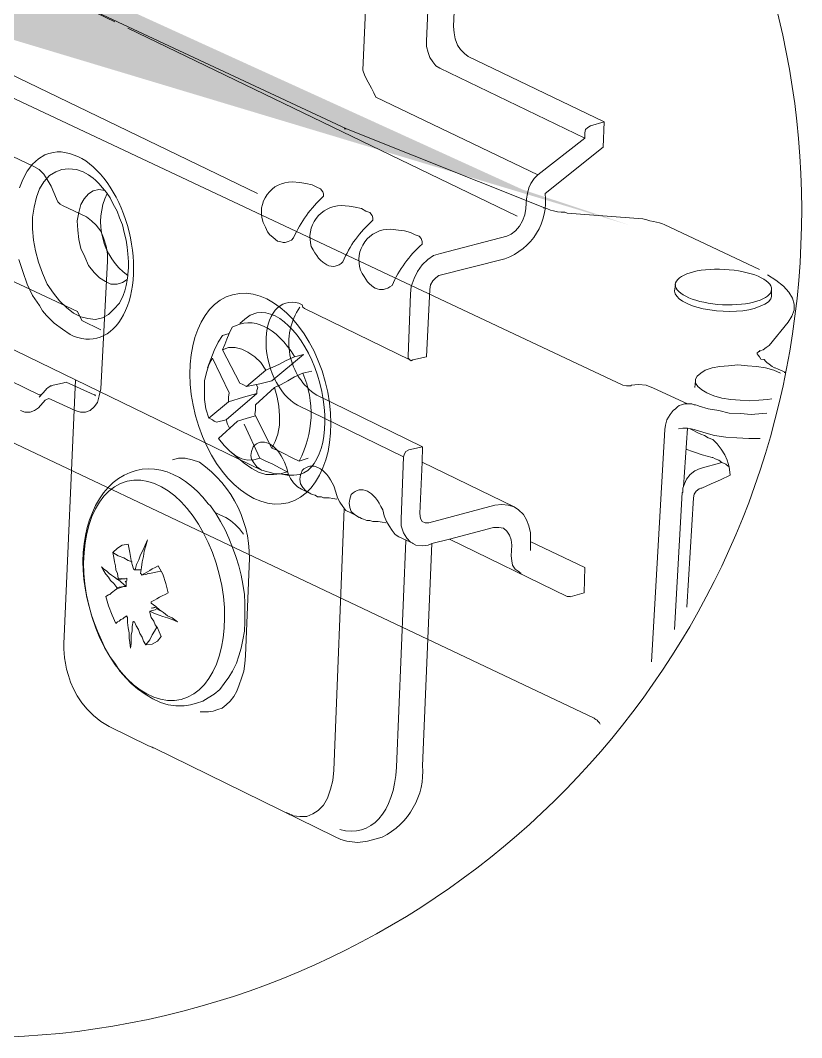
# Model space of a CAD drawing. Header units: metres. Extents: x -11.5 to 7.4, y -3.8 to 5.9.
# Drawn here: x 7.0174 to 7.0997, y -0.5099 to -0.4027 of the extents above; entities that cross this region are included whole.
import ezdxf

# ---------------------------------------------------------------- set-up
doc = ezdxf.new("R2010")
doc.units = ezdxf.units.M
doc.header["$MEASUREMENT"] = 0
doc.layers.add('PDF13_Geometry_Num_Penna__1_Num_Penna__255', color=255, linetype='Continuous', lineweight=18)
doc.layers.add('PDF13_Geometry_Num_Penna__7_Num_Penna__7', color=7, linetype='Continuous', lineweight=18)

msp = doc.modelspace()

# ---------------------------------------------------------------- hatches: boundary and pattern name
at = {"layer": 'PDF13_Geometry_Num_Penna__1_Num_Penna__255', "linetype": 'Continuous', "lineweight": 18}
msp.add_hatch(color=255, dxfattribs=at).paths.add_polyline_path([(7.081834065111334, -0.4243435840558156), (7.070306990880891, -0.4205180155645447), (6.999816530231994, -0.388401176429249), (6.97933978790299, -0.3935203620114986)])

# ---------------------------------------------------------------- linework, layer by layer
at = {"layer": 'PDF13_Geometry_Num_Penna__7_Num_Penna__7', "color": 7, "linetype": 'Continuous', "lineweight": 18, "flags": 128}
for points in [[(7.064603036319243, -0.4064978107316017), (7.064186572697361, -0.4061845416354943), (7.063776251606773, -0.405775449051168), (7.063455611473112, -0.4052926460912873), (7.063211138727523, -0.4046304812175574), (7.063114086733044, -0.4040051715316038), (7.063047747395046, -0.4033282645827629), (7.064088660748499, -0.3797007722506898, 0.2618593769057354), (7.057297478147424, -0.365609805457213), (7.038281429760655, -0.3564672618759541)], [(7.061597495756015, -0.4077245970820771), (7.061179803627873, -0.4074801243364883), (7.060867763038026, -0.4070624322083471), (7.060547122904365, -0.4065955998298358), (7.060355475927922, -0.4060869982385116), (7.060205598164295, -0.4054567745275213), (7.060205598164295, -0.4048830621044566), (7.061277469875483, -0.3797673572899409, 0.2767769410688973), (7.055266388749022, -0.3673139893400306), (7.036266310943626, -0.3581689887462529)], [(7.054856804762192, -0.4107977054895642), (7.05463444512927, -0.4103210450609804), (7.054388743877421, -0.4098235000259871), (7.054060732706207, -0.4091895907962204), (7.053711836928581, -0.4085212833911935), (7.053495619826956, -0.4079561705119437), (7.054700784467272, -0.3801844351649519, 0.2646934567821916), (7.050423125672598, -0.3712040544099127), (7.0312965117225, -0.3620541397910966)], [(7.078923365231319, -0.4133934163647117), (7.078826313236839, -0.4160494468971869), (7.072697049808241, -0.4209225626757114, -0.3551689249277151), (7.068447646657534, -0.4278107972712677), (7.061493072723977, -0.4295823032970905)], [(7.028230897203192, -0.4316804691372447), (7.028388146004376, -0.4311964376711055), (7.02854293779304, -0.4306239537542993), (7.028632618749965, -0.4300576123687909), (7.028698958087961, -0.4295821804464639, -0.3569715047368601), (7.026520079386577, -0.4209226855263379), (7.026452511542317, -0.4208256335318579), (7.026034819414177, -0.4203502016095326), (7.025641697411221, -0.4198809122185017), (7.025313686240002, -0.4195246454033228), (7.025061842456859, -0.4193084283016963)], [(7.051382957612939, -0.4281310688530509, -0.1134394877329569), (7.054535796076655, -0.423764711906462), (7.054535796076655, -0.4235177821483553), (7.05447805628247, -0.423259795833915), (7.054223755486806, -0.422939155700254), (7.053815891408741, -0.4227900150403814), (7.05333063143634, -0.4225295717134232), (7.05266846656261, -0.4223735514184996), (7.052045613889174, -0.4222764994240196), (7.051218829176708, -0.4222175311235761, 0.5034483804000381), (7.048057636870434, -0.4265095634414804)], [(7.056567131176307, -0.4306237080530479, -0.1051966314089921), (7.059729306287586, -0.4262637393390074), (7.059729306287586, -0.4260106670496038), (7.059624883255552, -0.4256973979534981), (7.059409894660186, -0.4254381831327976), (7.058998713615217, -0.4252824085391262), (7.058524510199151, -0.4250367072872789), (7.057862345325422, -0.4248720874485405), (7.057229664601914, -0.4248069766168001), (7.056404108395705, -0.4247086961160615, 0.5260630087656578), (7.053250901380117, -0.4290176818203433)], [(7.046851612275736, -0.4329077468902263, 0.415349361159359), (7.048622258347178, -0.4422064336170344), (7.059788151737406, -0.4476450308266875), (7.058337900098374, -0.4479571942671603), (7.058027088014786, -0.4481218141058987), (7.057862468176047, -0.4483662868514866), (7.057765416181567, -0.4486869269851486), (7.046606893828896, -0.4432483297754954)], [(7.042085622243018, -0.4442275721147348), (7.04390749702547, -0.4477865547477515), (7.044542634761497, -0.4480322559995988), (7.045175315485004, -0.448344296589446), (7.045956645465882, -0.448743561123699), (7.046768688103239, -0.4491415971516926, 0.2284390906073975), (7.047158738840547, -0.4398661291931836), (7.046290184915264, -0.4402666222336951), (7.045578879791167, -0.4406671152742083), (7.044865117654545, -0.4410762078585337), (7.044165360489284, -0.4413886170002588), (7.042172723336797, -0.4432018922388963)], [(7.033408805384635, -0.4489994589774984), (7.034048857145699, -0.4488434386825748), (7.034776132851169, -0.4488434386825748), (7.035507094075419, -0.4489994589774984), (7.036266310943626, -0.4492586737981981, -0.2629518137357025), (7.041517806649997, -0.460196187874832), (7.041101343028116, -0.4696520005521974), (7.041042374727672, -0.4704775567584072), (7.040937951695634, -0.4712650292705796), (7.040691021937528, -0.4719947619885669), (7.04046129126705, -0.4727232662002967), (7.040215590015203, -0.4733854310740266), (7.039896178387801, -0.473957914990832), (7.039488314309732, -0.4744272043818611), (7.039076764712888, -0.4748362969661883), (7.038661529597267, -0.4751630796311463), (7.038192240206236, -0.4753203284323284), (7.037716808283911, -0.475476348727252), (7.037210663705105, -0.4755648011779163), (7.036726632238961, -0.4755648011779163), (7.036324910692194, -0.4755648011779163)], [(7.031452163465545, -0.479367519452766), (7.050490324964978, -0.4886970416866827), (7.051152489838708, -0.4890176818203447), (7.051791313093512, -0.4891724736090071), (7.052358882985281, -0.4892609260596732), (7.052930138395828, -0.4893297224101909), (7.053495251275079, -0.4892609260596732), (7.053971911703663, -0.4891724736090071), (7.055517863980288, -0.4887641181284366, 0.3068160273001993), (7.059788151737406, -0.481234603265559), (7.060770956744797, -0.4578303305207889)]]:
    msp.add_lwpolyline(points, format="xyb", dxfattribs=at)
for points in [[(7.000876239731214, -0.3900791931287433), (7.027337036048969, -0.4028556582248335)], [(7.042387466230913, -0.4209393932114631), (6.989798798791652, -0.3955215987077993)], [(7.080878901494774, -0.4411341933539692), (6.996323272683847, -0.4013355045796505), (6.996959638926132, -0.4015468076562403), (6.997659887493898, -0.401694228407349), (6.998538269469256, -0.4018613052586053), (6.999339255550279, -0.4019473006967518), (7.000197981425488, -0.4019473006967518), (7.00100019601277, -0.4018613052586053), (7.001699216074279, -0.401694228407349), (7.002265557459786, -0.4014804683182414), (7.002732389838298, -0.4012359955726525), (7.002967034533814, -0.4009927513333231), (7.003046887440664, -0.4006794822372175), (7.002898238183294, -0.4003674416473695), (7.002588654605965, -0.4000664576138568), (7.002100937621048, -0.3998109283119353)], [(7.051752492295721, -0.4141334685352769), (7.025531254698516, -0.4018619195117354)], [(7.028698712386714, -0.4035147518329154), (7.06975907708927, -0.4233207297443728)], [(7.06460279061799, -0.4064981792834779), (7.078923488081944, -0.4133937849165896), (7.077472622189781, -0.413802877500915)], [(7.061597495756015, -0.4077244742314514), (7.076893627189804, -0.4150979687994054), (7.076893627189804, -0.4145328559201555)], [(7.054857664716575, -0.4107983197426934), (7.07193635873252, -0.4189580583165622), (7.076893381488551, -0.415098091650032)], [(7.077473113592287, -0.4138023860984124), (7.077218812796623, -0.4139657774308914), (7.076959597975923, -0.4141819945325169), (7.076893258637924, -0.4145321188164006)], [(7.051517233347075, -0.4141334685352769), (7.051663425591926, -0.4141334685352769), (7.051751878042591, -0.4141334685352769)], [(7.075021260800098, -0.4230099176607851), (7.074784159092065, -0.4229202367038614), (7.074383666051553, -0.4229202367038614), (7.074004057617445, -0.4228624969096764), (7.07359496503312, -0.4227568453713824), (7.073282924443271, -0.422695420058421), (7.072961055803351, -0.4225516848260895), (7.072647786707245, -0.4224534043253501), (7.051752123743842, -0.4141339599377805)], [(7.018808254194829, -0.418094295565691), (7.012799630080888, -0.4152453895505142)], [(7.017280483810838, -0.4203497102070282), (7.017630608094722, -0.419472556737932), (7.018104811510788, -0.4185782041812054), (7.018671152896296, -0.4178496999694765), (7.019311204657358, -0.4172845870902266), (7.019973369531089, -0.4168754945059003), (7.020381233609157, -0.4167121031734213), (7.020865265075297, -0.4166150511789413), (7.021266986622068, -0.4165622254097938), (7.021677307712656, -0.4165622254097938), (7.022569203256863, -0.4167121031734213), (7.023447585232219, -0.4170229152570082)], [(7.020625829205372, -0.4201613801974871), (7.02022656467112, -0.4194586746172027), (7.019844499224497, -0.4188935617379519), (7.019358010745837, -0.4183960167029603), (7.018808868447957, -0.4180938041631874)], [(7.024019823447773, -0.4186461405773416), (7.023292547742304, -0.4184164099068637), (7.022471905561131, -0.4183255004436806), (7.021743401349401, -0.4184164099068637), (7.021111949132154, -0.4186461405773416), (7.020449784258423, -0.419055233161667), (7.019876071835357, -0.4197173980353988), (7.019400639913032, -0.4204471307533861), (7.01907999977937, -0.4213328837662971), (7.018835527033781, -0.422373428567874), (7.018670907195045, -0.4234225729132639), (7.018670907195045, -0.4246572217037992), (7.018767959189525, -0.4258476442690027), (7.018997689860003, -0.4269852410650579), (7.01931095895611, -0.4281916342116308), (7.019718823034175, -0.4293366020452432), (7.020226196119243, -0.4304754273475577), (7.020866247880306, -0.4314484043048754), (7.021528412754035, -0.4322457048671211), (7.02224954592821, -0.4329668380412954), (7.022978050139937, -0.4335319509205453), (7.023775350702183, -0.4339484145424271), (7.024497712382617, -0.4341044348373506), (7.025313440538749, -0.4342088578693861), (7.026035802219186, -0.4340466950431665), (7.026683225017804, -0.4336953422530234), (7.027240966859496, -0.4331314578800329), (7.02782082181386, -0.4324914061189684), (7.028231142904444, -0.4316805919878712)], [(7.025062456709989, -0.4193084283016963), (7.024584567775145, -0.4189583040178144), (7.024019454895896, -0.4186462634279673)], [(7.070731931195962, -0.421487675554963), (7.070828983190443, -0.4209225626757114), (7.07099237452292, -0.4203500787589061), (7.071208591624547, -0.4198807893678769), (7.07155748740217, -0.4193672737515142), (7.071935867330017, -0.4189581811671887)], [(7.021189713578362, -0.4214889040612215), (7.020625829205372, -0.4201608887949835)], [(7.026304107986201, -0.4206106449364908), (7.025641943112472, -0.4205123644357514), (7.025062088158112, -0.4206622421993789), (7.024585427729527, -0.4209890248643378), (7.024117366844758, -0.4214877984055878), (7.023774613598428, -0.4221131080915406), (7.023543654421692, -0.4229386642977495), (7.023358149976545, -0.4238317883482177), (7.023447830933472, -0.4248072223180532), (7.023543654421692, -0.4257875703129255), (7.023774613598428, -0.4267408911700956), (7.024183706182757, -0.4276180446391926), (7.024585427729527, -0.4285394243336222), (7.025156683140073, -0.4292691570516105), (7.025724253031843, -0.4298342699308604), (7.026364304792905, -0.4302151068712243), (7.026928189165895, -0.4304755501981834), (7.027590354039626, -0.4304755501981834), (7.028165294968952, -0.430310930359445), (7.028633355853721, -0.4299976612633394)], [(7.028698712386714, -0.4295827946995949), (7.028698712386714, -0.4294329169359665), (7.02879576438119, -0.4287560099871257), (7.02879576438119, -0.428130700301173), (7.028698712386714, -0.4273051440949649), (7.028632373048714, -0.4265766398832351), (7.02854269209179, -0.4258469071652469), (7.028319103952606, -0.4250373215404082), (7.028164312163941, -0.4242387924719022), (7.027820330411355, -0.4235176592977297), (7.027590599740877, -0.4227903835922602), (7.02718273566281, -0.422060650874271), (7.02686209552915, -0.421392343469245), (7.02652057078908, -0.4209230540782158)], [(7.021824359911884, -0.4221997177828172), (7.021581115672557, -0.4220559825504866), (7.021346470977042, -0.4218311659050462), (7.021189222175858, -0.4214884126587171)], [(7.024362945245977, -0.4234107792531754), (7.02182485131439, -0.4221994720815658)], [(7.070664731903582, -0.4225290803109196), (7.070732299747839, -0.4214873070030833)], [(7.026565656968794, -0.428083157108941), (7.026565656968794, -0.4272833995341756), (7.026419464723944, -0.4265032980595578), (7.026165163928283, -0.4256040314777962), (7.025865408401026, -0.4248914978474367), (7.025383833947405, -0.4242772447178167), (7.024898573975006, -0.4238202403893796), (7.024362945245977, -0.4234111478050533)], [(7.070665223306085, -0.4225292031615453), (7.070576770855421, -0.4231913680352752), (7.070315099022201, -0.4238314197963389), (7.070003058432356, -0.4243965326755896), (7.069595194354287, -0.4248719645979149), (7.069127133469518, -0.4252220888817977), (7.068649244534672, -0.4254383059834241), (7.061656586907082, -0.4272454386907647)], [(7.072500243105512, -0.4224534043253501), (7.072578867506103, -0.4224534043253501), (7.072647663856619, -0.4224534043253501)], [(7.085251769524538, -0.4241907578771658), (7.085084692673282, -0.4241305610704638), (7.08476405253962, -0.4240236810259095), (7.084452011949773, -0.4239659412317263), (7.084130143309851, -0.4238787172873204), (7.083749306369487, -0.423819748986876), (7.083417609679493, -0.4237214684861366), (7.083009745601425, -0.423623187985398), (7.075020769397591, -0.4230101633620373)], [(7.021970920708613, -0.468384550644541), (7.023194512942815, -0.4405846825042126), (6.989039581923441, -0.4239801919043336)], [(7.095299599368232, -0.428951096781093), (7.085251646673914, -0.424190635026541)], [(7.061656095504578, -0.4272456843920178), (7.060934962330405, -0.4274705010374573), (7.060355107376045, -0.4278783651155251), (7.059729797690091, -0.428443477994775), (7.059245766223953, -0.4291719822065048), (7.058903012977622, -0.4298943438869376), (7.058584829856482, -0.430721128599405), (7.058524633049778, -0.4315172006553922)], [(7.025865039849149, -0.435292154688784), (7.023883459252996, -0.4343253202627615), (7.02339328525556, -0.4333695423930735), (7.011756873968045, -0.4279235741458658)], [(7.022629400063565, -0.4358092329732974), (7.021840699045134, -0.435251491131603), (7.020948803500925, -0.4346175819018354), (7.02013676086357, -0.4337944827081452), (7.019719068735428, -0.4333165937733003), (7.019400885614285, -0.4327502523877911), (7.018671152896296, -0.4316802234359933), (7.018104811510788, -0.4304762873019392), (7.017630608094722, -0.4291728421608854), (7.01721291596658, -0.4278779965636481)], [(7.025865039849149, -0.4415349320957347), (7.026565288416915, -0.4280827885570631)], [(7.077877415002202, -0.4762132067815434), (6.978356122941218, -0.4290975347271946)], [(7.061492949873353, -0.4295827946995949), (7.061179680777245, -0.4298346384827374), (7.060867640187398, -0.4301552786164002), (7.060613339391738, -0.4305717422382811), (7.060547000053736, -0.4310410316293121)], [(7.096157465289059, -0.4295066273115209), (7.097035847264415, -0.4300631406469568), (7.09783560483918, -0.4306872218266502), (7.098383518630801, -0.4313309591064911), (7.098771726608719, -0.4319550402861854), (7.098937574953718, -0.4325975490597678), (7.098937574953718, -0.4332228587457205), (7.098693102208129, -0.4338653675193029), (7.098303665723948, -0.4344919057115151)], [(7.08642892422214, -0.4305221105854082), (7.086352756834069, -0.4312321872032481)], [(7.05843507494348, -0.438471283186443), (7.058271683611002, -0.438307891853964), (7.058271683611002, -0.4380929032585978), (7.058524755900402, -0.4315167092528887)], [(7.060205598164295, -0.4381601025509774), (7.060547122904365, -0.4310409087786855)], [(7.096566557873386, -0.4317896833436912), (7.096479333928979, -0.4320427556330957), (7.096255745789799, -0.4323547962229419), (7.095844196192953, -0.4325968119560128), (7.095374906801922, -0.4328130290576384), (7.094743454584671, -0.4330587303094866)], [(7.096566557873386, -0.4310872234646581), (7.096566557873386, -0.4317899290449443)], [(7.047104807415765, -0.4326551660033262), (7.047172375260025, -0.432908238292729), (7.047334538086243, -0.4330642585876525)], [(7.047335152339373, -0.4330637671851489), (7.058434706391601, -0.4384716517383209)], [(7.040506377446766, -0.4346395721638752), (7.041060433769683, -0.4341788823166608), (7.041616947105119, -0.4337697897323336), (7.042328252229218, -0.4335253169867448)], [(7.039712148150167, -0.4350390823993795), (7.039382908472691, -0.4356803626667025), (7.039160548839769, -0.4363056723526553), (7.038925904144252, -0.4368609571818309), (7.038681431398665, -0.4374174705172669)], [(7.098303051470822, -0.4344911686077593), (7.096332527431001, -0.4369580091763128), (7.096011887297339, -0.4371754547841968), (7.095699846707491, -0.4374174705172669), (7.095445545911831, -0.4374838098552667)], [(7.037813000324009, -0.437484055556518), (7.038224549920853, -0.4366179586437546), (7.038681554249292, -0.4359041965071366)], [(7.039383399875193, -0.4356802398160777), (7.038681922801169, -0.4359050564615172)], [(7.038681554249292, -0.4374168562641376), (7.0393142349728, -0.4371748405310676), (7.040016940553082, -0.4371748405310676), (7.040740530739775, -0.4373308608259912), (7.041374439969543, -0.43767238556606), (7.042085745093642, -0.4381330754132744), (7.042720882829672, -0.4387546995804499), (7.043274939152585, -0.4395544571552144)], [(7.037655382970948, -0.4382850416375428), (7.037265946486768, -0.4389988037741599), (7.037022702247439, -0.4398071608927392), (7.036779458008112, -0.4406671152742083), (7.036779458008112, -0.4416216646376361), (7.036779458008112, -0.4426548384016566), (7.036952677390666, -0.4436130732838635), (7.037265946486768, -0.4446253624414771), (7.039313866420922, -0.4428894830971712)], [(7.037100343843026, -0.4393099844096255), (7.037812877473383, -0.4374844241083959)], [(7.037655751522825, -0.4382855330400464), (7.039383031323316, -0.4419341966299868)], [(7.040506377446766, -0.440918836206726), (7.038682045651795, -0.4374163648616349)], [(7.04121755972024, -0.4412827197607117), (7.043275307704466, -0.4395542114539621), (7.043987841334824, -0.4392532274204486), (7.04469054691511, -0.4389387298180836), (7.045400623532949, -0.4385382367775712), (7.046290062064637, -0.4381328297120231)], [(7.046289816363387, -0.4381325840107708), (7.047224709626667, -0.4378967108089968), (7.043907742726722, -0.4406669924235818)], [(7.058434829242227, -0.4384714060370696), (7.058584707005854, -0.4385696865378081), (7.058748098338334, -0.4384714060370696), (7.06020510676179, -0.4381605939534809)], [(7.095933754299251, -0.4385994163892812), (7.095777734004326, -0.4384421675880992), (7.095446037314332, -0.4383831992876557), (7.095299845069482, -0.4381325840107708), (7.09514382477456, -0.4379839347534027), (7.09506520037397, -0.4378168579021464), (7.09506520037397, -0.4377308624639991), (7.09514382477456, -0.437673122669815), (7.095211392618818, -0.4375834417128903)], [(7.095210901216314, -0.4375830731610133), (7.095299353666979, -0.4375830731610133), (7.095375521055052, -0.4374835641540145)], [(7.095299599368232, -0.437484055556518), (7.095299599368232, -0.4375835645635169)], [(7.013344841158737, -0.4392535959723265), (7.019358379297715, -0.4421491852253538)], [(7.09659051374544, -0.4425666316522436), (7.096156851035929, -0.4426550841029089), (7.095210901216314, -0.4427152809096118), (7.094273550940514, -0.4428037333602761), (7.093242834189013, -0.4427152809096118), (7.092293198850619, -0.4426550841029089), (7.091338649487193, -0.4424892357579111), (7.090472552574427, -0.4422459915185817), (7.089758790437807, -0.4419339509287354), (7.089202277102373, -0.4416206818326298), (7.088801784061863, -0.4412828426113382), (7.088568367872607, -0.440919204758603), (7.088568367872607, -0.4405187117180906), (7.08872561667379, -0.4401796439905414), (7.0891261097143, -0.4398663748944349), (7.089584342548997, -0.4395543343045878), (7.090315303773245, -0.439309861558999), (7.091105233297936, -0.439162440807892), (7.092041355067476, -0.4390875019260774), (7.09300450397472, -0.4389990494754121), (7.094032763713702, -0.4390875019260774), (7.094986084570873, -0.439162440807892), (7.095934491403005, -0.439309861558999), (7.096791988771956, -0.4395543343045878), (7.097514350452387, -0.4398663748944349)], [(7.095934245701754, -0.4385991706880299), (7.096079209440344, -0.4387539624766941), (7.096332281729747, -0.43893823841558), (7.096645550825855, -0.4391630550610213), (7.096881424027631, -0.43931047581213)], [(7.096880809774499, -0.4393099844096255), (7.096966805212645, -0.4393099844096255), (7.097278845802492, -0.43946600470455), (7.097748135193521, -0.4396515091496944), (7.09805894727711, -0.4398075294446171)], [(7.02319439009219, -0.440584559653586), (7.042803807002169, -0.4500858270625443), (7.042328375079842, -0.4497357027786615), (7.041979479302219, -0.4493266101943343), (7.041763262200595, -0.4489470017602288), (7.041666210206113, -0.4485305381383471), (7.041763262200595, -0.4481214455540199), (7.041918053989257, -0.4476447851254353)], [(7.048112551100221, -0.4396520005521989), (7.04715923024305, -0.4398657606413057)], [(7.09805894727711, -0.4398072837433658), (7.097982779889037, -0.4398072837433658), (7.097905383994703, -0.4398072837433658)], [(7.019357765044585, -0.4424028717678867), (7.020077669712499, -0.4416215417870104)], [(7.020077669712499, -0.4416212960857591), (7.020153837100573, -0.4415353006476117), (7.020301257851679, -0.4413891084027624), (7.020476934246751, -0.441282228358209), (7.020555558647345, -0.4412208030452467), (7.020714035954787, -0.4412208030452467), (7.020860228199634, -0.4411335791008399)], [(7.021824359911884, -0.440918836206726), (7.020859982498381, -0.4411338248020931)], [(7.025149434953143, -0.4421489395241025), (7.022615026540333, -0.4409794015653068), (7.022215762006082, -0.4408233812703832), (7.021823868509383, -0.440919204758603)], [(7.023170434220136, -0.4438167596216456), (7.023728176061828, -0.4439838364729018), (7.024263804790856, -0.4439838364729018), (7.024749064763256, -0.4438167596216456), (7.02514955780377, -0.4434162665811332), (7.025531623250394, -0.4429592622526961), (7.025706071139204, -0.4422455001160781), (7.025864548446647, -0.4415354234982383)], [(7.041217805421493, -0.4412823512088346), (7.040828368937312, -0.4410759621572824), (7.04050650029739, -0.4409187133560994)], [(7.04390749702547, -0.4406668695729552), (7.042643364084711, -0.4409789101628023), (7.041218296823995, -0.4412823512088346)], [(7.042250733484261, -0.4410759621572824), (7.042409210791702, -0.4413880027471295)], [(7.042409087941074, -0.4413884941496322), (7.042329235034225, -0.4416907066894051), (7.042329235034225, -0.4420039757855116)], [(7.04416548333991, -0.4413884941496322), (7.044455410817092, -0.4424032403197646), (7.044623716174607, -0.4433577896831933), (7.044691284018866, -0.4443835924096593), (7.044691284018866, -0.4453381417730879), (7.044542634761497, -0.4462951481490354), (7.044233051184168, -0.447074021117392), (7.04390749702547, -0.4477865547477515)], [(7.080879024345402, -0.4411335791008399), (7.081280745892172, -0.4412208030452467), (7.081672639388868, -0.4412208030452467)], [(7.081672025135742, -0.4412205573439945), (7.081756792067628, -0.4412205573439945), (7.081756792067628, -0.4411333333995886)], [(7.08769784833731, -0.4431144225932382), (7.084130266160479, -0.4414461110931915), (7.083340336635787, -0.4411340705033444), (7.082549178604838, -0.4410763307091603), (7.081756792067628, -0.4411340705033444)], [(7.088567999320729, -0.4406668695729552), (7.088490603426397, -0.4413880027471295)], [(7.019288231590313, -0.443514424231247), (7.019989708664337, -0.4427146666564825)], [(7.019357765044585, -0.4421491852253538), (7.01944376048273, -0.4421491852253538), (7.019523613389582, -0.4421491852253538)], [(7.019990077216214, -0.4427147895071073), (7.020154697054952, -0.4426545927004053), (7.02040162681306, -0.442547712655851), (7.020626443458502, -0.4426545927004053)], [(7.020625829205372, -0.4426548384016566), (7.023170065668257, -0.4438170053228969)], [(7.025150049206273, -0.4421491852253538), (7.025226216594344, -0.4421491852253538), (7.025298698463642, -0.4422462372198339)], [(7.042328743631721, -0.4420039757855116), (7.039080573082291, -0.4447840854501708)], [(7.039383399875193, -0.4419344423312381), (7.03931337501842, -0.4424025032160088), (7.03931337501842, -0.4428889916946686)], [(7.039313866420922, -0.4428893602465465), (7.040906010532897, -0.4424028717678867), (7.042328620781095, -0.4420036072336337)], [(7.017385398245377, -0.4438167596216456), (7.01786574419274, -0.4439838364729018), (7.018419800515657, -0.4439838364729018), (7.018889089906686, -0.4438167596216456), (7.019288354440938, -0.4435145470818727)], [(7.042085130840514, -0.4442270807122313), (7.042172354784919, -0.4437590198274615), (7.042172354784919, -0.4432025064920255)], [(7.085321671530689, -0.4458057112553533), (7.085399067425021, -0.4453388788768438), (7.085544031163613, -0.4447835940476663), (7.08588678440994, -0.4442270807122313), (7.086187768443454, -0.4438167596216456), (7.086428555670263, -0.4436128275826121), (7.086666885884556, -0.4434162665811332), (7.08682290617948, -0.4432725313488017), (7.087064921912551, -0.4432025064920255), (7.087379419514916, -0.4431140540413603), (7.087697602636057, -0.4431140540413603)], [(7.087698216889187, -0.4431142997426125), (7.087932861584703, -0.4431142997426125), (7.088168734786475, -0.4431142997426125), (7.088410750519547, -0.4432015236870184), (7.088567999320729, -0.4432015236870184), (7.088801415509984, -0.4432715485437946), (7.088948836261093, -0.4433575439819419)], [(7.08894834485859, -0.4433572982806897), (7.089902894222018, -0.4436128275826121), (7.091025748942961, -0.4438167596216456), (7.092117891007428, -0.4440710604173077), (7.09330831357263, -0.4441275717052324), (7.094431168293573, -0.4442270807122313), (7.095619133846261, -0.4441275717052324), (7.096083509212251, -0.4441030015800482)], [(7.038046907915769, -0.4450267154363701), (7.037813491726512, -0.4449407199982227), (7.03765624292533, -0.4447834711970415), (7.037412998686001, -0.4446851906963012), (7.037265577934891, -0.4446249938895992)], [(7.039081064484796, -0.4447837168982929), (7.038046662214516, -0.4450269611376214)], [(7.039470992371479, -0.4457477257599178), (7.039237576182224, -0.4452514092311848), (7.039081555887298, -0.444783348346415)], [(7.042172723336797, -0.4443842066627886), (7.041285741817626, -0.4446249938895992), (7.040270995647495, -0.4449407199982227)], [(7.038289292200718, -0.4467644375400646), (7.040270872796869, -0.4449413342513537)], [(7.040983774979107, -0.4452510406793069), (7.042643486935338, -0.4488309079187305)], [(7.083903606755648, -0.4703058115833656), (7.085321302978809, -0.4458057112553533)], [(7.087698216889187, -0.4456516565704449), (7.08722278496686, -0.4456516565704449), (7.086746124538276, -0.4457474800586665)], [(7.087302392172459, -0.4518368170338372), (7.087697971187934, -0.4456512880185679)], [(7.087698339739811, -0.4456522708235742), (7.088089004730252, -0.4457480943117957), (7.088410873370171, -0.4458058341059798), (7.089436676096637, -0.4461203317083449), (7.090538646211176, -0.4464483428795614), (7.091738896826453, -0.4466055916807443), (7.092909663291508, -0.446674388031262), (7.094176253244784, -0.4467640689881867), (7.095375275353799, -0.4467640689881867)], [(7.088004606350243, -0.4457476029092913), (7.088411241922049, -0.4459539919608444), (7.088725739524415, -0.4461198403058413), (7.089126232564928, -0.4462955167009133), (7.089504612492771, -0.4464490799833172), (7.089903877027027, -0.4466738966287584), (7.090392822518202, -0.4468508015300889), (7.090851055352898, -0.4473188624148587), (7.091262604949746, -0.4478753757502947), (7.091659412471479, -0.4484884003736553), (7.091895285673251, -0.449055970265424), (7.092117645306175, -0.4497586758457084), (7.0922073262631, -0.4506260012647312)], [(7.042642995532834, -0.4488302936656012), (7.042005400784291, -0.4489875424667842), (7.0413751770733, -0.4490563388173019), (7.040740039337274, -0.4489003185223774), (7.040106130107507, -0.4485870494262718), (7.039470992371479, -0.4480882758850209), (7.038857967748118, -0.4474764797679196), (7.03828916935009, -0.446763946137561)], [(7.039470992371479, -0.4480882758850209), (7.040983283576603, -0.4493573228508145)], [(7.069436962748098, -0.4539398968990298), (7.059729306287586, -0.4492592880513273), (7.059788274588032, -0.4476450308266875)], [(7.087532245693565, -0.4478753757502947), (7.088334460280846, -0.4481775882900676), (7.089269353544129, -0.4484884003736553), (7.090314812370739, -0.4487439296755769), (7.090392208265072, -0.4487439296755769), (7.090625624454329, -0.4488999499704995), (7.091026117494842, -0.449055970265424), (7.091338158084689, -0.4492992145047525)], [(7.040983529277854, -0.4493575685520677), (7.041774687308804, -0.4499226814313175), (7.042484763926645, -0.4503145749280151), (7.043275921957596, -0.4505664187111593), (7.044057251938471, -0.4505664187111593), (7.04479926971905, -0.450480423273012), (7.045501975299338, -0.4502568351338292), (7.044691161168236, -0.449857570599578), (7.043988455587954, -0.4494447924964735), (7.043275921957596, -0.4491413514504412), (7.042643241234087, -0.4488305393668535)], [(7.047714146520351, -0.4488302936656012), (7.046768196700734, -0.449141105749189)], [(7.057542196594264, -0.4552410078781897), (7.057765784733446, -0.4486869269851486)], [(7.044738950061724, -0.450464329841016), (7.044426909471875, -0.450464329841016), (7.044166466144917, -0.450464329841016), (7.043950249043291, -0.4503979905030162), (7.043601353265668, -0.450300938508537), (7.043288084169561, -0.4502345991705381), (7.042968672542161, -0.450137547176058), (7.042804052703422, -0.4500859499131691)], [(7.047014757906966, -0.4521008230289487), (7.046606893828896, -0.4518563502833599), (7.046189201700754, -0.4514386581552179), (7.045877161110907, -0.4509632262328935), (7.045616717783949, -0.4504644526916417), (7.045465611514061, -0.4498931972810949), (7.045235880843585, -0.4492592880513273)], [(7.047104807415765, -0.4501380385785616), (7.046920531476879, -0.4506134705008868), (7.046851735126365, -0.451031162629028), (7.046920531476879, -0.4515348501953165), (7.047172375260025, -0.4519156871356804), (7.047485644356131, -0.4522645829133047), (7.047997931466234, -0.4525778520094113)], [(7.059477339653819, -0.4546615214757068), (7.059729183436962, -0.4492597794538318)], [(7.087379665216167, -0.4515234250871067), (7.087611852899164, -0.4510258800521134), (7.088003746395861, -0.4505664187111593), (7.088490234874518, -0.4501671541769063), (7.089044291197435, -0.4499226814313175), (7.091337912383436, -0.4492986002516233)], [(7.091338158084689, -0.4492988459528746), (7.091738651125199, -0.449445038197724), (7.092040863664971, -0.4496993389933879)], [(7.04556426056668, -0.4505543793498177), (7.045149025451055, -0.4505543793498177), (7.044738704360471, -0.450464698392893)], [(7.046846821101326, -0.450566910113662), (7.0462116833653, -0.4506258784141064), (7.045501606747457, -0.4506258784141064), (7.044798901167173, -0.4504809146755147)], [(7.08894834485859, -0.452050822824198), (7.089126478266179, -0.45198079796742), (7.089202645654252, -0.45198079796742), (7.090216163318125, -0.4515225651327244), (7.091173169694072, -0.4511245291047308), (7.092206343458091, -0.4506257555634798)], [(7.047997317213103, -0.4525782205612883), (7.047014512205713, -0.4521003316264443)], [(7.0522082681179, -0.4546015703702553), (7.051695981007796, -0.454347269574594), (7.051382711911691, -0.4539394054965271), (7.051062071778027, -0.4534541455241268), (7.05080039994481, -0.4529934556769124), (7.0506529791937, -0.4524148292288102), (7.050423248523222, -0.4517526643550802)], [(7.087143914865017, -0.452450455910328), (7.087222539265611, -0.452450455910328), (7.087222539265611, -0.4523914876098845), (7.087222539265611, -0.4522944356154044), (7.087222539265611, -0.4522366958212203), (7.087222539265611, -0.4521470148642956), (7.087222539265611, -0.452051191376075), (7.087222539265611, -0.4519811665192988)], [(7.087379173813664, -0.4515230565352288), (7.087223153518741, -0.4519812893699244)], [(7.088334091728969, -0.4530155687895787), (7.088410259117042, -0.4526064762052506), (7.088636304268741, -0.4522944356154044), (7.08894834485859, -0.452051191376075)], [(7.049925334936352, -0.4529939470794151), (7.049612065840247, -0.4529939470794151), (7.049350394007032, -0.4529939470794151), (7.049134176905405, -0.452896895084935), (7.048720170296042, -0.452896895084935), (7.048474469044193, -0.4527335037524569), (7.048147686379233, -0.4526438227955323), (7.047997808615607, -0.4525787119637927)], [(7.050742291598748, -0.4531427191874098), (7.050339341545717, -0.4530616377743), (7.049925334936352, -0.4529940699300417)], [(7.052261093887045, -0.4526441913474102), (7.052111216123418, -0.4531429648886611), (7.05204487678542, -0.4535606570168023), (7.052111216123418, -0.454034860432869), (7.052261093887045, -0.4544451815234547), (7.052609989664671, -0.4547645931508573), (7.053086650093256, -0.4550766337407044)], [(7.086336540551448, -0.4668758221075686), (7.087143669163765, -0.4524507016115802)], [(7.087653867813229, -0.4645165986873252), (7.088334460280846, -0.4530153230883256)], [(7.037166314629145, -0.45362736490668), (7.037426757956103, -0.4538423535020453), (7.037991870835354, -0.4546691382145136), (7.038469759770198, -0.4554959229269828), (7.038967304805189, -0.456370619383561), (7.039376397389516, -0.4572649719402868), (7.039754777317363, -0.458239177403863), (7.040104901601245, -0.4591912697547746), (7.040416942191092, -0.4601740747621657), (7.04067861402431, -0.4611482802257427), (7.040833405812975, -0.4621003725766526), (7.040996797145453, -0.4631802295785254), (7.041056993952157, -0.4641237223856205), (7.041056993952157, -0.4651065273930124), (7.041056993952157, -0.4660881038941449), (7.040996797145453, -0.4670647663702399), (7.040833405812975, -0.4679566619144477), (7.04074495336231, -0.4685131752498828)], [(7.046129496296553, -0.4865174258815408), (7.046851857976989, -0.4865837652195388), (7.047580362188716, -0.4865837652195388), (7.048213042912225, -0.4863233218925807), (7.048785526829032, -0.4859437134584752), (7.04935063970828, -0.4853786005792253), (7.049760960798867, -0.4846500963674965), (7.050080372426271, -0.4837262596605481), (7.05033958724697, -0.482782766853453), (7.050423125672598, -0.4817102808891365), (7.051531238318431, -0.4541843696446186)], [(7.055579534994504, -0.4542806845353429), (7.055741697820723, -0.4549133652588511), (7.055994770110125, -0.4554858491756564), (7.056256441943345, -0.4559625096042419), (7.056567254026932, -0.4564686541830483), (7.056880523123038, -0.4568777467673746), (7.05729698674492, -0.4571087059441119)], [(7.0694374541506, -0.4539398968990298), (7.068798630895797, -0.4537826480978469), (7.068136466022066, -0.4537163087598479), (7.067407961810339, -0.4537826480978469), (7.060450930864263, -0.4556426065743358)], [(7.071142252286547, -0.4575096903871279), (7.071142252286547, -0.4566915052184743), (7.07099237452292, -0.4559630010067455), (7.070731931195962, -0.4553229492456818), (7.070419890606116, -0.454763978897728), (7.069907603496013, -0.4542811759378464), (7.069437085598723, -0.4539396511977776)], [(7.040895076827189, -0.4568486311690307), (7.040484755736603, -0.4562835182897818), (7.040016694851833, -0.4558068578611962), (7.039538805916989, -0.4553965367706097), (7.039032661338181, -0.4550783536494674), (7.038468776965191, -0.4548314238913598), (7.037925777198605, -0.4545709805644016)], [(7.053182473581476, -0.4550772479938336), (7.0522082681179, -0.4546018160715084)], [(7.055116388134769, -0.4554863405781608), (7.054788376963554, -0.4554863405781608), (7.05453530467415, -0.4554863405781608), (7.054223264084303, -0.4553892885836808), (7.053913680506975, -0.4553892885836808), (7.053561099210572, -0.4552406393263126), (7.053331368540094, -0.4551742999883137), (7.053182719282729, -0.4550772479938336)], [(7.05592744796712, -0.4556423608730835), (7.055518355382794, -0.4555833925726409), (7.055116633836022, -0.4554863405781608)], [(7.060355598778548, -0.4579841395044459), (7.059729060586335, -0.4580824200051845), (7.059066895712606, -0.4579841395044459), (7.058525124452283, -0.4576745559271176), (7.058107432324141, -0.457255635292718), (7.05776590758407, -0.4566917509197257), (7.05754231944489, -0.4559620182017383), (7.05754231944489, -0.4552408850275649)], [(7.060450316611137, -0.4556423608730835), (7.060042452533068, -0.4556423608730835), (7.059729183436962, -0.4554863405781608), (7.059574391648297, -0.4551742999883137), (7.059477339653819, -0.4546620128782113)], [(7.067258698299842, -0.4561492425556457), (7.062638286258842, -0.4573544071959592)], [(7.069178239329903, -0.4579841395044459), (7.069126642067014, -0.4574214836377148), (7.068962022228275, -0.4569448232091293), (7.068648753132168, -0.4565271310809873), (7.068299857354544, -0.4562163189974004), (7.067823196925961, -0.4561487511531421), (7.067259312552968, -0.4561487511531421)], [(7.030054123342532, -0.4609993852671233), (7.030143804299454, -0.4603384488996527), (7.030210143637456, -0.4597573654390317), (7.030367392438638, -0.4591922525597818), (7.030454616383043, -0.458618540136718), (7.030618007715521, -0.4580534272574672), (7.030781399047999, -0.4574281175715136), (7.030551668377521, -0.4579870879194683), (7.030307195631933, -0.4585522007987182), (7.030054123342532, -0.4590276327210434), (7.029889503503794, -0.4595423768436646), (7.029645030758205, -0.4600178087659899), (7.029481639425724, -0.4605829216452415)], [(7.057037157671092, -0.4813911149629861), (7.058027333716037, -0.4575101817896323)], [(7.058835567983991, -0.457829961968911), (7.057297478147424, -0.4571088287947385)], [(7.062638654810719, -0.4573542843453335), (7.060770096790415, -0.4578297162676597)], [(7.075040056945863, -0.4634237195191071), (7.062638286258842, -0.4573548985984637)], [(7.076893627189804, -0.4603595792073119), (7.071141760884043, -0.4576064966803557)], [(7.071142252286547, -0.4576068652322327), (7.071142252286547, -0.4575098132377535)], [(7.071142252286547, -0.4585588347325178), (7.071142252286547, -0.4576067423816079)], [(7.028752152408989, -0.4578900359249873), (7.028118243179224, -0.4579870879194683), (7.027614555612933, -0.45830649954687), (7.02713912369061, -0.4587831599754564), (7.027233718672569, -0.459280705010447), (7.027302515023086, -0.4597561369327732), (7.027398338511308, -0.4601738290609143), (7.027457306811751, -0.4605829216452415), (7.027614555612933, -0.4609993852671233), (7.027710379101153, -0.4614748171894485)], [(7.02713912369061, -0.4587831599754564), (7.027710379101153, -0.4591320557530789), (7.028276720486664, -0.4593482728547045), (7.028752152408989, -0.4596087161816644), (7.029168616030873, -0.4597561369327732)], [(7.028752520960868, -0.4578902816262396), (7.028849572955345, -0.4584025687363429), (7.028917140799606, -0.4587834056767068), (7.029003136237749, -0.4591912697547746), (7.029063333044455, -0.4596089618829158), (7.02916898458275, -0.460018054467243), (7.029325004877672, -0.4604873438582722), (7.029413457328339, -0.4605831673464928), (7.029482253678854, -0.4605831673464928)], [(7.060770711043546, -0.457829961968911), (7.060355475927922, -0.4579835252513167)], [(7.069126642067014, -0.4591239476117686), (7.069178239329903, -0.4579838938031946)], [(7.070166818316713, -0.460992997034575), (7.069854777726865, -0.4607399247451713), (7.069526766555649, -0.4605151080997301), (7.069272465759985, -0.4600986444778483), (7.069177870778022, -0.4596367261243737), (7.069126273515137, -0.4591244390142721)], [(7.027613818509177, -0.4616245721024494), (7.027301777919329, -0.4613788708506021), (7.026982366291929, -0.4611479116738648), (7.026735436533823, -0.4609992624164976), (7.026505705863345, -0.4607461901270939), (7.02615681008572, -0.4604869753063943), (7.025940592984092, -0.4602707582047678), (7.02615681008572, -0.460649138132613), (7.026409882375123, -0.4610594592231996), (7.026669097195821, -0.4613788708506021), (7.026885314297447, -0.4617216240969295), (7.027234210075072, -0.4620422642305915), (7.027547479171178, -0.4624501283086593)], [(7.02948213082823, -0.4605832901971176), (7.030054614745033, -0.4605832901971176)], [(7.030144418552585, -0.4605832901971176), (7.030054737595661, -0.4605832901971176)], [(7.030144418552585, -0.4611477888232391), (7.030455230636173, -0.460999139565871), (7.030782013301129, -0.4608001215518751), (7.031030171565495, -0.4606490152819882), (7.031282015348639, -0.4604868524557686), (7.031595284444748, -0.4603382031984005), (7.031922067109704, -0.460173583359663)], [(7.031855236369202, -0.460799875850622), (7.031350320296653, -0.4608956993388436), (7.030781521898627, -0.4610001223708782)], [(7.032235459056437, -0.4607459444258417), (7.031854622116072, -0.4607999987012485)], [(7.031922435661581, -0.460173583359663), (7.032390496546352, -0.4610593363725739), (7.032733249792679, -0.4620421413799658), (7.032964208969418, -0.4630151183372826)], [(7.0768931357873, -0.4603599477591889), (7.076810825867931, -0.4630073787478501), (7.075352588938214, -0.4634238423697319)], [(7.028439743267263, -0.4615571271088177), (7.027614187061056, -0.4616246949530751), (7.027710010549276, -0.4615571271088177), (7.027710010549276, -0.4614748171894485)], [(7.0277101333999, -0.4614746943388228), (7.028439866117891, -0.461557004258192)], [(7.0277101333999, -0.4616246949530751), (7.028536918112369, -0.4623531991648058)], [(7.028603994554123, -0.4614746943388228), (7.028439374715385, -0.461557004258192)], [(7.028439620416638, -0.461788454837432), (7.028536672411116, -0.461937104094801)], [(7.028536795261745, -0.4618772758399752), (7.028439743267263, -0.4617888233893099)], [(7.028603994554123, -0.4614751857413264), (7.028603994554123, -0.4615574956606956), (7.028603994554123, -0.4617208869931746), (7.028536426709866, -0.4618769072880982)], [(7.028536795261745, -0.4619372269454258), (7.028536795261745, -0.4621006182779057), (7.028536795261745, -0.4623536905673085)], [(7.030054369043782, -0.4609996309683746), (7.030144050000708, -0.4610585992688181), (7.030144050000708, -0.4611482802257427)], [(7.030872677063064, -0.4609999995202534), (7.03071665676814, -0.461058967820696), (7.030144172851331, -0.4611474202713612)], [(7.030872677063064, -0.4609996309683746), (7.03078176759988, -0.4609996309683746)], [(7.026409636673872, -0.4633942353688836), (7.02666885149457, -0.4632394435802203), (7.026818729258199, -0.4631804752797768), (7.026982120590676, -0.4630158554410384), (7.027139369391859, -0.4629286314966325), (7.027302760724339, -0.4627627831516357), (7.027547233469928, -0.4625993918191567)], [(7.027546987768675, -0.4624501283086593), (7.028276720486664, -0.4623530763141792)], [(7.028276720486664, -0.462353813417935), (7.027546987768675, -0.4625995146697823), (7.027546987768675, -0.4625184332566734), (7.027546987768675, -0.4624496369061548)], [(7.028276474785411, -0.4623535677166819), (7.028536918112369, -0.4623535677166819)], [(7.032963717566911, -0.4630157325904136), (7.032650448470807, -0.4631803524291502), (7.032323665805851, -0.4633437437616301), (7.032069365010186, -0.4634923930189974), (7.0317585529266, -0.4636557843514764), (7.031512851674751, -0.4638044336088445), (7.031186069009795, -0.4639678249413235)], [(7.0274570611105, -0.4662519866291275), (7.027049197032429, -0.4653588625786593), (7.026668360092069, -0.4643846571150831), (7.026409145271369, -0.4633944810701367)], [(7.031030048714872, -0.4649500156955844), (7.031512851674751, -0.4651944884411741), (7.032012853722261, -0.4653591082799124), (7.032390005143847, -0.4655237281186508), (7.032894921216394, -0.4656711488697578), (7.033380181188793, -0.4658357687084962), (7.033937923030491, -0.4660876124916404), (7.033380181188793, -0.4656711488697578), (7.032894921216394, -0.4654266761241708), (7.032487057138328, -0.4651060359905088), (7.032069365010186, -0.4647939954006617), (7.03166027242586, -0.4644659842294443), (7.031186069009795, -0.4641244594893763)], [(7.031185700457916, -0.4639683163438271), (7.031185700457916, -0.4640653683383071), (7.031185700457916, -0.4641243366387497)], [(7.075353203191343, -0.4634237195191071), (7.075188583352604, -0.4634237195191071), (7.075039934095237, -0.4634237195191071)], [(7.040745076212936, -0.468513420951135), (7.040678736874938, -0.4688414321223515), (7.040417065041719, -0.469659617291005), (7.04017259229613, -0.4704483183094377), (7.039754900167988, -0.4712738745156457), (7.039376520240145, -0.4719053267328954), (7.038876518192632, -0.4725674916066254), (7.038402314776565, -0.4732075433676881), (7.0378286023535, -0.4737075454151984), (7.037166437479769, -0.4740846968367851), (7.036630808750743, -0.4744360496269282), (7.035968643877013, -0.4746584092598507), (7.035328592115949, -0.4748144295547743), (7.034666427242218, -0.4749114815492534), (7.033773303191753, -0.4749114815492534), (7.032963717566911, -0.4748144295547743), (7.032172559535963, -0.4745908414155924), (7.031350688848532, -0.4741805203250058), (7.030552159780026, -0.4737075454151984), (7.029726603573819, -0.4731424325359486), (7.029063210193829, -0.4725674916066254), (7.028536181008613, -0.472003607233634), (7.027872787628624, -0.4712738745156457), (7.027398584212557, -0.4705441417976575), (7.026818729258199, -0.4697185855914485), (7.026318727210688, -0.468900400422795), (7.025940347282843, -0.4680158759161435), (7.025531254698516, -0.4670637835652318), (7.02521798560241, -0.4662517409278752), (7.024869089824787, -0.465358616877408), (7.024639359154307, -0.4644667213332001)], [(7.030618744819277, -0.4685136666523864), (7.031282138199266, -0.4684313567330181), (7.031854622116072, -0.4681119451056164), (7.032235459056437, -0.4676352846770309), (7.032011870917255, -0.467130368604483), (7.031854622116072, -0.4667126764763418), (7.031595407295372, -0.4664006358864947), (7.031444301025488, -0.4659915433021675), (7.031186314711046, -0.4656119348680638), (7.031030294416125, -0.4651057902892566)], [(7.031594915892871, -0.4647942411019139), (7.031029803013618, -0.4649502613968366), (7.031029803013618, -0.4650473133913167), (7.031029803013618, -0.4651062816917602)], [(7.031350074595402, -0.464630481217557), (7.03166088667899, -0.4645334292230778), (7.031185454756663, -0.464630481217557)], [(7.031758061524096, -0.4646965748543046), (7.031594670191618, -0.4647936268487838)], [(7.032487425690206, -0.4651062816917602), (7.031757692972219, -0.4646971891074339)], [(7.031758061524096, -0.4646963291530515), (7.031758061524096, -0.4646299898150534), (7.031758061524096, -0.4645329378205734)], [(7.028603994554123, -0.4654265532735442), (7.028342322720908, -0.4656120577186886), (7.028187530932241, -0.4657680780136131), (7.027963942793059, -0.4658356458578714), (7.027809151004398, -0.4659916661527941), (7.027613818509177, -0.4660874896410139), (7.027456569707995, -0.4662521094797523)], [(7.028686795875997, -0.4656119348680638), (7.028604485956626, -0.4655234824173977), (7.028604485956626, -0.4654264304229176)], [(7.028686550174744, -0.4656124262705665), (7.028686550174744, -0.4661492835058541), (7.028752889512745, -0.4667131678788454), (7.028849941507225, -0.4672266834952081), (7.028849941507225, -0.467791796374458), (7.028917509351482, -0.4682684568030417), (7.029003504789632, -0.4688409407198471), (7.029063701596334, -0.4683642802912633), (7.029063701596334, -0.4678519931811609), (7.029063701596334, -0.4674416720905752), (7.029169353134625, -0.4670645206689876), (7.029169353134625, -0.4665645186214773), (7.029265176622847, -0.465992034704672)], [(7.029265176622847, -0.4659917890034206), (7.029325373429549, -0.4660876124916404), (7.029413825880214, -0.4660876124916404), (7.029579674225214, -0.4664967050759676), (7.029824146970803, -0.4668775420163325), (7.029987538303279, -0.4672940056382133), (7.030209897936203, -0.4677030982225405), (7.030367146737385, -0.4681109623006074), (7.03061776201427, -0.4685139123536377)], [(7.031758061524096, -0.4666544452796533), (7.031513588778507, -0.4670635378639814), (7.031281401095512, -0.4674419177918265), (7.031029557312369, -0.4679566619144477), (7.030618007715521, -0.4685131752498828)], [(7.078510832829465, -0.4768598924764067), (7.078442036478947, -0.4767026436752246), (7.078266360083877, -0.4765453948740417), (7.078188964189543, -0.476449571385821), (7.078040314932178, -0.4763598904288964), (7.077956776506548, -0.4763009221284538), (7.077876923599698, -0.4762136981840479)], [(7.026764552132166, -0.4771204586539914), (7.03090830374458, -0.4791438084629593)], [(7.030909040848337, -0.4791436856123337), (7.031452040614919, -0.4793672737515147), (7.031393072314476, -0.4793672737515147), (7.031296020319994, -0.4793009344135157)], [(7.046129373445929, -0.4865169344790363), (7.045965982113453, -0.4864198824845563), (7.045811190324786, -0.4864198824845563), (7.045714138330307, -0.4863228304900762), (7.04556426056668, -0.4862552626458179), (7.045400869234202, -0.4861668101951535)]]:
    msp.add_lwpolyline(points, dxfattribs=at)
msp.add_lwpolyline([(7.04935063970828, -0.421235094668063), (7.04935063970828, -0.4209881649099554), (7.049284300370283, -0.420759662745736), (7.049039827624695, -0.4204463936496303), (7.048622381197806, -0.4202537638681818), (7.04814694927548, -0.4200301757289999), (7.04748478440175, -0.4198802979653724), (7.046852103678242, -0.4197844744771526), (7.046035147015846, -0.4197169066328943, 0.5209196244418888), (7.042968181139655, -0.4239798233524557), (7.04322125342906, -0.4244945674750769), (7.043436242024427, -0.4249675423848833), (7.043696685351383, -0.4252820399872492), (7.044009954447491, -0.425535112276652), (7.044264255243151, -0.4257869560597962), (7.04450872798874, -0.4259442048609792), (7.044738458659218, -0.4260105441989781), (7.045088582943103, -0.4261088246997167), (7.04530234303221, -0.4261088246997167), (7.045616840634578, -0.4260105441989781), (7.045965736412199, -0.4258471528664991), (7.046189324551381, -0.4256026801209112, -0.1063061985356943)], format="xyb", close=True, dxfattribs=at)
at = {"layer": 'PDF13_Geometry_Num_Penna__7_Num_Penna__7', "color": 7, "linetype": 'Continuous', "lineweight": 18}
msp.add_arc((7.012654214844789, -0.422807393327628), 0.08708752425908095, 202.7345917696698, 73.27244624707775, dxfattribs=at)
for centre, major_axis, ratio, start_param, end_param in [((7.023044848527082, -0.4264197438795279), (-0.002377370244128763, 0.009761856235758315), 0.594684037843507, 2.686629025467609, 5.830252366388894), ((7.049823641091532, -0.4232596500324366), (-0.00067619257823015, 0.005346835363138513), 0.4826233505608178, 2.161696166277546, 3.509616858335571), ((7.058398004749742, -0.3940293727494142), (0.003077528261252735, 0.03702614180551261), 0.1922235043730151, 2.823889949951844, 3.311317569939673), ((7.046934982648118, -0.437990958299153), (-0.001506044766495407, 0.005527474394910304), 0.6019933369428564, 5.811755228793746, 8.909811515974262), ((7.091348759095345, -0.4315198629821051), (-0.004993656808725433, 0.0003376370433689214), 0.3642275661039726, 0.02740626083842868, 2.342473515336715), ((7.04442263252715, -0.4420879965427984), (-0.002293632856077643, 0.008517940719881656), 0.5307592347731223, 3.170689594611011, 6.239554569785567), ((7.042421010425807, -0.4474926936616939), (-0.001300370018962659, 0.01291368379855756), 0.5080143914740918, 5.470694671133923, 6.504522290614817), ((7.043529171172375, -0.4511767798057109), (-0.0008334673745276079, 0.004020512789899121), 0.5406889989409784, 5.094547104815865, 6.681119409312367), ((7.032092621278386, -0.4614883874786901), (-0.002218649500248304, 0.01142979914097886), 0.682903232969348, 5.33084984072319, 7.983426074224401), ((7.048673002949412, -0.4533602829390837), (-0.0008432069301669287, 0.003663403134842814), 0.5785743156958771, 5.030138673125641, 6.662556835177573), ((7.053672750580779, -0.4590916527416269), (-0.0004180050699726936, 0.006930541777020682), 0.4281084103375818, 5.453540972103412, 6.633793004684532), ((7.049132833101018, -0.4753911427492703), (-0.004433430602703402, 0.01253451392741184), 0.52452620862377, 2.79417900821402, 4.038929035202469)]:
    msp.add_ellipse(centre, major_axis=major_axis, ratio=ratio, start_param=start_param, end_param=end_param, dxfattribs=at)
for centre, major_axis, ratio in [((7.091498645037129, -0.4307930396001396), (-0.005076528992134399, 0.000262128810144923), 0.366624014552037), ((7.042684958550712, -0.4425591105139226), (-0.002921752432119007, 0.01095963225635882), 0.6234306734218911), ((7.031488666711009, -0.4627585688923084), (-0.002846416887826388, 0.01149009229010417), 0.597231884592153)]:
    msp.add_ellipse(centre, major_axis=major_axis, ratio=ratio, dxfattribs=at)
msp.add_open_spline([(7.021970920708613, -0.468384550644541), (7.021970920708613, -0.468384550644541), (7.021637995512359, -0.474378432683368), (7.026764552132171, -0.4771204586539897)], degree=3, dxfattribs=at)

doc.saveas('drawing.dxf')
